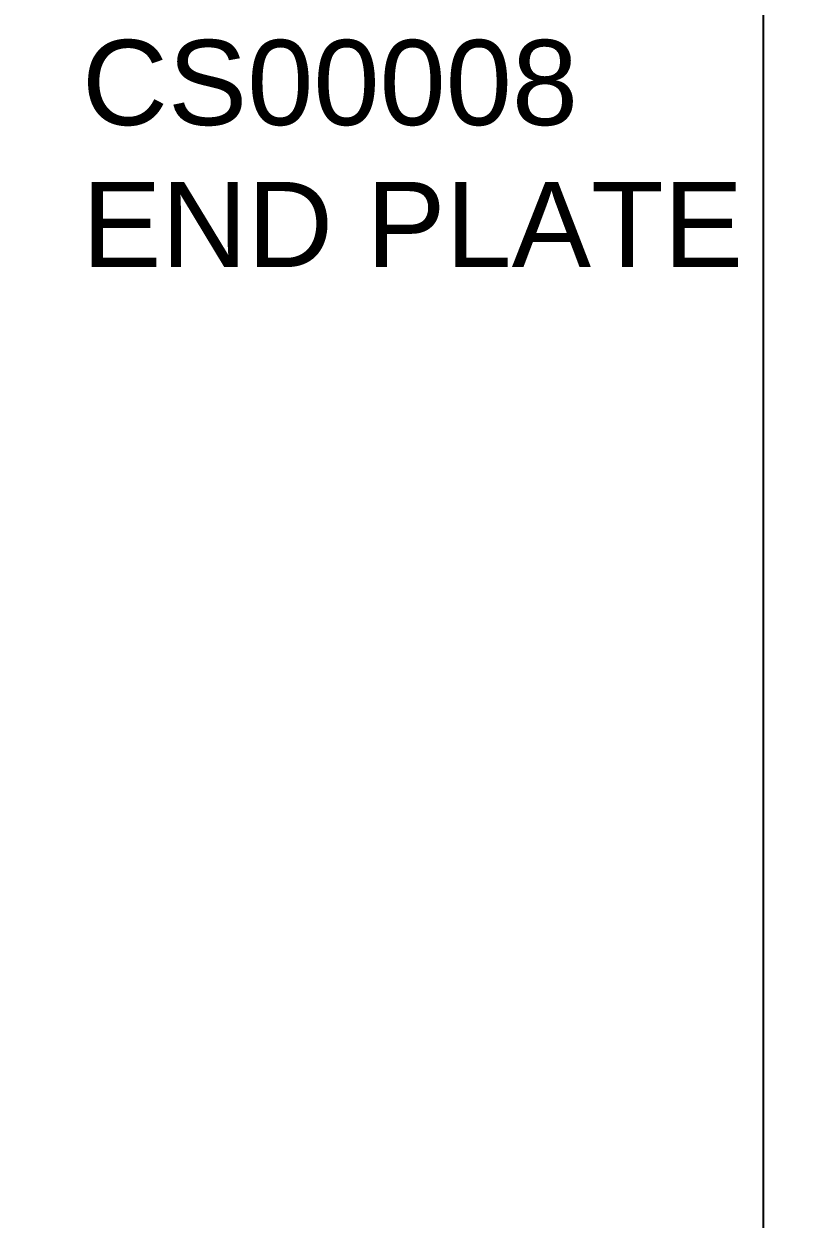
# Model space of a CAD drawing. Extents: x -0.5 to 12.5, y -8.2 to 0.
# Drawn here: x 7.356 to 9.061, y -4.007 to -1.368 of the extents above; entities that cross this region are included whole.
import ezdxf
from ezdxf import colors
from ezdxf.entities.mleader import LeaderData, LeaderLine
from ezdxf.math import Vec2, Vec3

# ---------------------------------------------------------------- set-up
doc = ezdxf.new("R2010")
doc.units = 0
doc.header["$LTSCALE"] = 0.5
doc.header["$MEASUREMENT"] = 0
doc.layers.add('FAB DWG', color=221, linetype='CONTINUOUS')
doc.layers.add('Text-Unprinted', color=131, linetype='CONTINUOUS', plot=False)
doc.styles.add('LSAD_Standard', font='arial.ttf')

msp = doc.modelspace()

# ---------------------------------------------------------------- linework, layer by layer
at = {"layer": 'Text-Unprinted', "ltscale": 0.5, "transparency": 16777216}
msp.add_lwpolyline([(8.989, 0), (0, 0), (0, -8.2266), (8.989, -8.2266)], close=True, dxfattribs=at)

# ---------------------------------------------------------------- leaders
at = {"layer": 'FAB DWG', "ltscale": 0.5, "transparency": 16777216}
ml = msp.add_multileader_mtext('Standard', dxfattribs=at)
ml.set_content("\\A1;HW02054-02\\P{\\H0.5264x;\\S1/2;}'' O.D. BUSHING {\\C6;(FEED SIDE ONLY)}", color=256, style='LSAD_Standard')
ml.set_leader_properties()
ml.build(insert=Vec2(0, 0))
ml.multileader.update_dxf_attribs({"text_left_attachment_type": 2, "dogleg_length": 0.2098, "arrow_head_size": 0.4231})
ctx = ml.context
ctx.base_point, ctx.char_height, ctx.arrow_head_size, ctx.landing_gap_size, ctx.plane_origin = Vec3(5.392, -0.6315), 0.188, 0.4231, 0.2031, Vec3(13.1535, -0.5487)
ctx.left_attachment = 2
notes = []
notes.append((ctx, [(1, (1, 1, 0), (5.0032, -0.6315), (1, 0), 0.3888, [(0, [(4.1647, -2.7045)], 0, [])])]))
ctx.mtext.insert, ctx.mtext.width, ctx.mtext.flow_direction = Vec3(5.5951, -0.1928), 2.47681, 5
ml = msp.add_multileader_mtext('Standard', dxfattribs=at)
ml.set_content('CS00008\\P{\\A1;END PLATE}', color=256, style='LSAD_Standard')
ml.set_leader_properties()
ml.build(insert=Vec2(0, 0))
ml.multileader.update_dxf_attribs({"text_left_attachment_type": 2, "dogleg_length": 0.2098, "arrow_head_size": 0.4231})
ctx = ml.context
ctx.base_point, ctx.char_height, ctx.arrow_head_size, ctx.landing_gap_size, ctx.plane_origin = Vec3(7.2816, -1.656), 0.188, 0.4231, 0.2031, Vec3(3.1647, -0.9802)
ctx.left_attachment = 2
notes.append((ctx, [(0, (1, 1, 0), (6.8928, -1.656), (1, 0), 0.3888, [(0, [(6.1856, -2.3198)], 0, [])])]))
ctx.mtext.insert, ctx.mtext.width, ctx.mtext.flow_direction = Vec3(7.4847, -1.4037), 4.985283, 5
for ctx, leaders in notes:
    for number, flags, end, landing, length, lines in leaders:
        leader = LeaderData()
        leader.index, (leader.has_last_leader_line, leader.has_dogleg_vector, leader.attachment_direction) = number, flags
        leader.last_leader_point, leader.dogleg_vector, leader.dogleg_length = Vec3(end), Vec3(landing), length
        for number, points, colour, breaks in lines:
            line = LeaderLine()
            line.index, line.vertices, line.color, line.breaks = number, Vec3.list(points), colors.encode_raw_color(colour), breaks
            leader.lines.append(line)
        ctx.leaders.append(leader)

doc.saveas('drawing.dxf')
